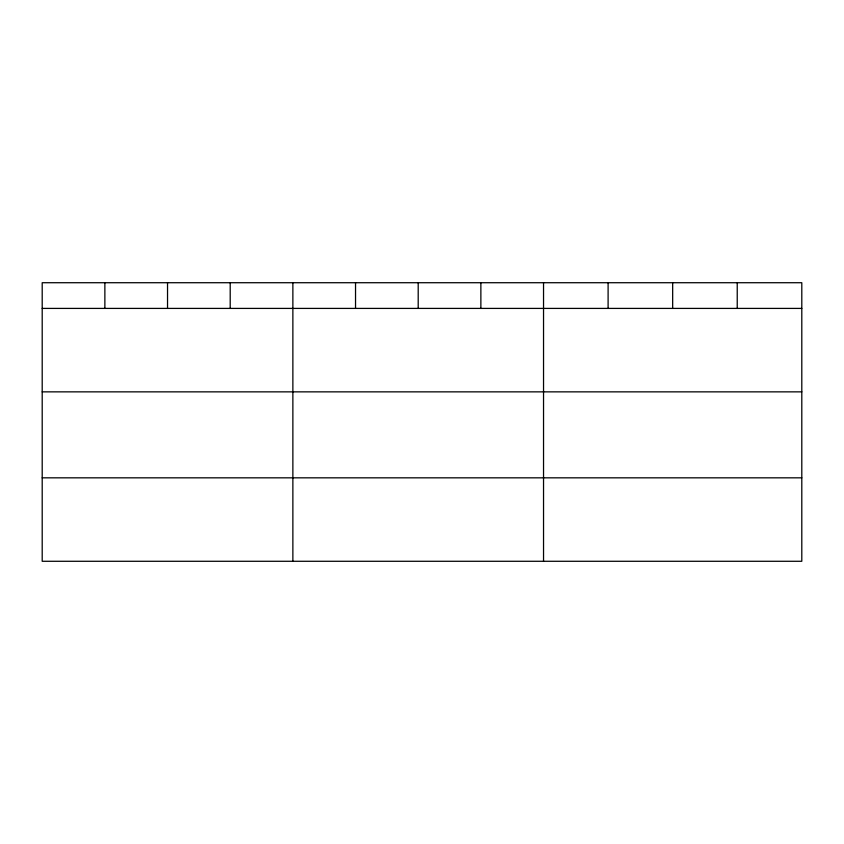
<?xml version="1.0" encoding="UTF-8"?>
<svg xmlns="http://www.w3.org/2000/svg" width="844" height="844" viewBox="0 0 844 844"><rect width="100%" height="100%" fill="white"/><g stroke="black" fill="none" stroke-linecap="round" stroke-linejoin="round"><path stroke-width="1.27" d="M801.8 391.859L801.8 282.719L42.2 282.719L42.2 561.281L801.8 561.281L801.8 391.859L42.2 391.859M42.2 308.408L801.8 308.408M42.2 477.831L801.8 477.831M737.234 282.719L737.234 308.408M672.668 282.719L672.668 308.408M608.102 282.719L608.102 308.408M543.536 282.719L543.536 561.281M480.869 282.719L480.869 308.408M418.202 282.719L418.202 308.408M355.535 282.719L355.535 308.408M292.868 282.719L292.868 561.281M230.201 282.719L230.201 308.408M167.534 282.719L167.534 308.408M104.867 282.719L104.867 308.408"/></g></svg>
